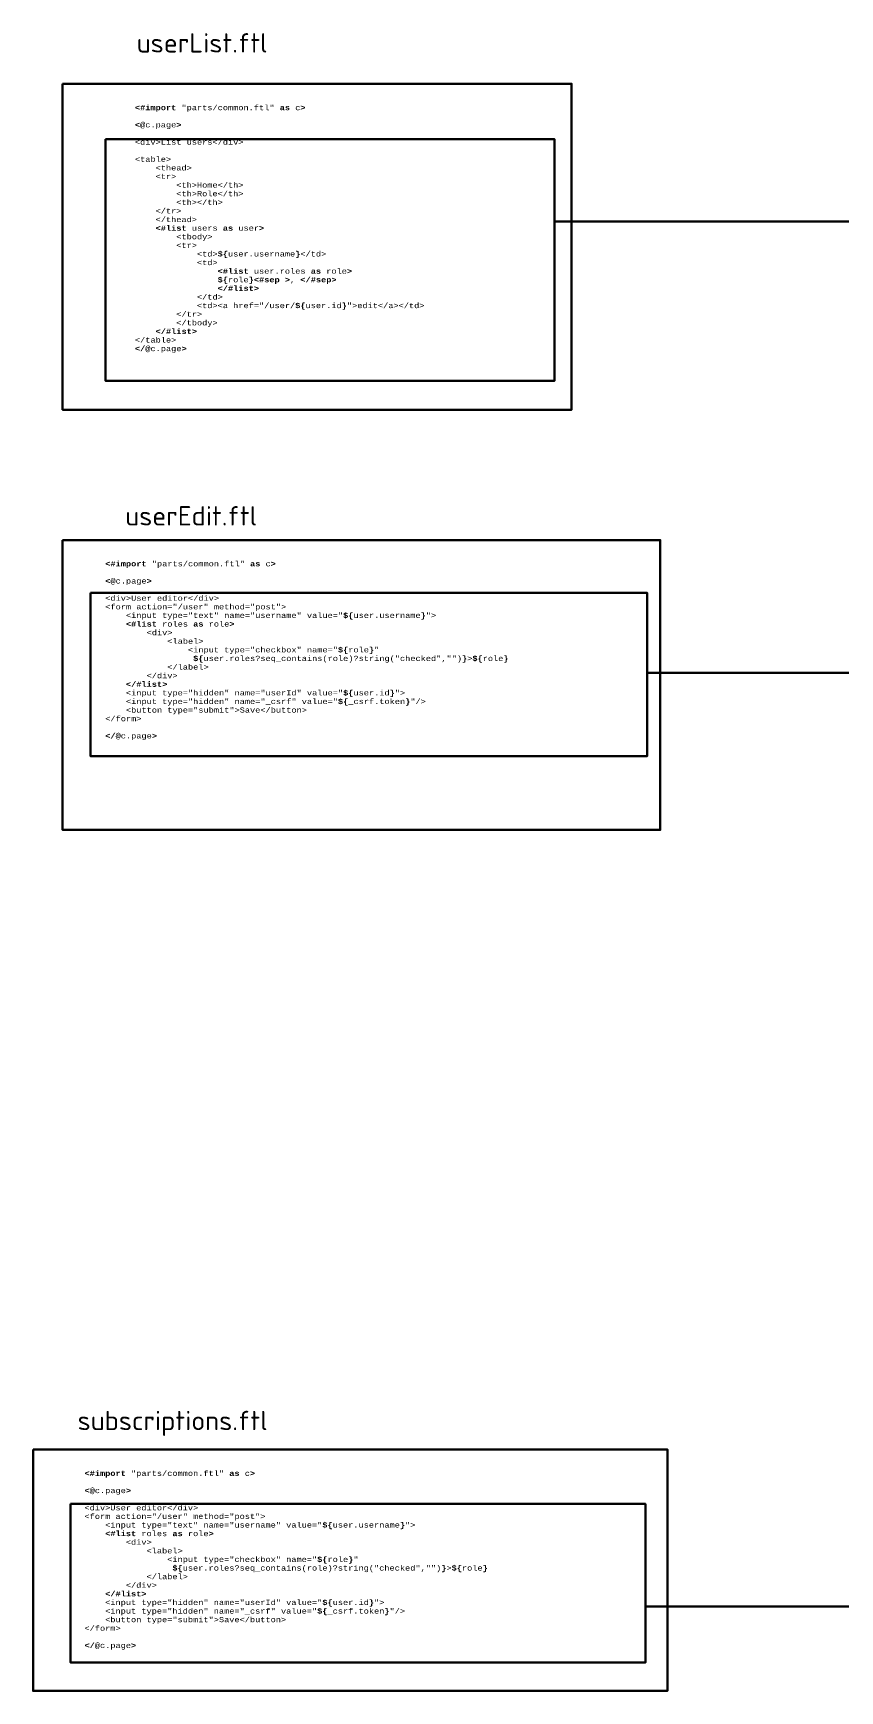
# Model space of a CAD drawing. Header units: millimetres. Extents: x 2803 to 4170, y 2152 to 2948.
# Drawn here: x 2803 to 3096, y 2279 to 2881 of the extents above; entities that cross this region are included whole.
import ezdxf

# ---------------------------------------------------------------- set-up
doc = ezdxf.new("R2010")
doc.units = ezdxf.units.MM
doc.styles.get("Standard").update_dxf_attribs({"font": 'arial.ttf'})

msp = doc.modelspace()

# ---------------------------------------------------------------- linework, layer by layer
at = {"color": 3, "lineweight": 30}
for p, q in [((3100.06, 2812.33), (2992.76, 2812.33)), ((3026.37, 2648.46), (3100.06, 2648.46))]:
    msp.add_line(p, q, dxfattribs=at)
at = {"color": 4, "lineweight": 30}
for points in [[(2813.98, 2862.41), (2998.97, 2862.41), (2998.97, 2743.98), (2813.98, 2743.98)], [(2813.98, 2696.63), (3031.18, 2696.63), (3031.18, 2591.36), (2813.98, 2591.36)], [(2803.27, 2366.36), (3033.79, 2366.36), (3033.79, 2278.69), (2803.27, 2278.69)]]:
    msp.add_lwpolyline(points, close=True, dxfattribs=at)
at = {"color": 3, "lineweight": 30}
for points in [[(2829.54, 2842.25), (2992.76, 2842.25), (2992.76, 2754.54), (2829.54, 2754.54)], [(2824.17, 2677.53), (3026.37, 2677.53), (3026.37, 2618.17), (2824.17, 2618.17)], [(2816.88, 2346.58), (3025.76, 2346.58), (3025.76, 2288.94), (2816.88, 2288.94)]]:
    msp.add_lwpolyline(points, close=True, dxfattribs=at)
msp.add_lwpolyline([(3025.76, 2309.3), (3100.06, 2309.3)], dxfattribs=at)

# ---------------------------------------------------------------- texts
at = {"attachment_point": 1}
for s, width, insert, char_height in [('{\\fISOCPEUR|b0|i0|c0|p34;userList.ftl}', 101.5882, (2840.9, 2880.74), 7), ('{\\fCourier New|b1|i0|c204|p49;\\H0.75x;\\C23;\\c3307724;<#import \\fCourier New|b0|i0|c204|p49;\\C75;\\c5867370;"parts/common.ftl" \\fCourier New|b1|i0|c204|p49;\\C23;\\c3307724;as \\fCourier New|b0|i0|c204|p49;\\C9;\\c13023145;c\\fCourier New|b1|i0|c204|p49;\\C23;\\c3307724;>^J^J<@\\fCourier New|b0|i0|c204|p49;\\C9;\\c13023145;c.page\\fCourier New|b1|i0|c204|p49;\\C23;\\c3307724;>^J^J\\fCourier New|b0|i0|c204|p49;\\C43;\\c6995944;<div>\\C9;\\c13023145;List users\\C43;\\c6995944;</div>^J^J<table>^J    <thead>^J    <tr>^J        <th>\\C9;\\c13023145;Home\\C43;\\c6995944;</th>^J        <th>\\C9;\\c13023145;Role\\C43;\\c6995944;</th>^J        <th></th>^J    </tr>^J    </thead>^J    \\fCourier New|b1|i0|c204|p49;\\C23;\\c3307724;<#list \\fCourier New|b0|i0|c204|p49;\\C9;\\c13023145;users \\fCourier New|b1|i0|c204|p49;\\C23;\\c3307724;as \\fCourier New|b0|i0|c204|p49;\\C9;\\c13023145;user\\fCourier New|b1|i0|c204|p49;\\C23;\\c3307724;>^J        \\fCourier New|b0|i0|c204|p49;\\C43;\\c6995944;<tbody>^J        <tr>^J            <td>\\fCourier New|b1|i0|c204|p49;\\C23;\\c3307724;$\\{\\fCourier New|b0|i0|c204|p49;\\C9;\\c13023145;user.username\\fCourier New|b1|i0|c204|p49;\\C23;\\c3307724;\\}\\fCourier New|b0|i0|c204|p49;\\C43;\\c6995944;</td>^J            <td>^J                \\fCourier New|b1|i0|c204|p49;\\C23;\\c3307724;<#list \\fCourier New|b0|i0|c204|p49;\\C9;\\c13023145;user.roles \\fCourier New|b1|i0|c204|p49;\\C23;\\c3307724;as \\fCourier New|b0|i0|c204|p49;\\C9;\\c13023145;role\\fCourier New|b1|i0|c204|p49;\\C23;\\c3307724;>^J                $\\{\\fCourier New|b0|i0|c204|p49;\\C9;\\c13023145;role\\fCourier New|b1|i0|c204|p49;\\C23;\\c3307724;\\}<#sep >\\fCourier New|b0|i0|c204|p49;\\C9;\\c13023145;, \\fCourier New|b1|i0|c204|p49;\\C23;\\c3307724;</#sep>^J                </#list>^J            \\fCourier New|b0|i0|c204|p49;\\C43;\\c6995944;</td>^J            <td><a \\C9;\\c12237498;href=\\C73;\\c6406821;"/user/\\fCourier New|b1|i0|c204|p49;\\C23;\\c3307724;$\\{\\fCourier New|b0|i0|c204|p49;\\C9;\\c13023145;user.id\\fCourier New|b1|i0|c204|p49;\\C23;\\c3307724;\\}\\fCourier New|b0|i0|c204|p49;\\C73;\\c6406821;"\\C43;\\c6995944;>\\C9;\\c13023145;edit\\C43;\\c6995944;</a></td>^J        </tr>^J        </tbody>^J    \\fCourier New|b1|i0|c204|p49;\\C23;\\c3307724;</#list>^J\\fCourier New|b0|i0|c204|p49;\\C43;\\c6995944;</table>^J\\fCourier New|b1|i0|c204|p49;\\C23;\\c3307724;</@\\fCourier New|b0|i0|c204|p49;\\C9;\\c13023145;c.page\\fCourier New|b1|i0|c204|p49;\\C23;\\c3307724;>}', 136.9048, (2840.26, 2854.67), 2.5), ('{\\fISOCPEUR|b0|i0|c0|p34;userEdit.ftl}', 101.5882, (2836.73, 2708.96), 7), ('{\\fCourier New|b1|i0|c204|p49;\\H0.75x;\\C23;\\c3307724;<#import \\fCourier New|b0|i0|c204|p49;\\C75;\\c5867370;"parts/common.ftl" \\fCourier New|b1|i0|c204|p49;\\C23;\\c3307724;as \\fCourier New|b0|i0|c204|p49;\\C9;\\c13023145;c\\fCourier New|b1|i0|c204|p49;\\C23;\\c3307724;>^J^J<@\\fCourier New|b0|i0|c204|p49;\\C9;\\c13023145;c.page\\fCourier New|b1|i0|c204|p49;\\C23;\\c3307724;>^J^J\\fCourier New|b0|i0|c204|p49;\\C43;\\c6995944;<div>\\C9;\\c13023145;User editor\\C43;\\c6995944;</div>^J<form \\C9;\\c12237498;action=\\C73;\\c6406821;"/user" \\C9;\\c12237498;method=\\C73;\\c6406821;"post"\\C43;\\c6995944;>^J    <input \\C9;\\c12237498;type=\\C73;\\c6406821;"text" \\C9;\\c12237498;name=\\C73;\\c6406821;"username" \\C9;\\c12237498;value=\\C73;\\c6406821;"\\fCourier New|b1|i0|c204|p49;\\C23;\\c3307724;$\\{\\fCourier New|b0|i0|c204|p49;\\C9;\\c13023145;user.username\\fCourier New|b1|i0|c204|p49;\\C23;\\c3307724;\\}\\fCourier New|b0|i0|c204|p49;\\C73;\\c6406821;"\\C43;\\c6995944;>^J    \\fCourier New|b1|i0|c204|p49;\\C23;\\c3307724;<#list \\fCourier New|b0|i0|c204|p49;\\C9;\\c13023145;roles \\fCourier New|b1|i0|c204|p49;\\C23;\\c3307724;as \\fCourier New|b0|i0|c204|p49;\\C9;\\c13023145;role\\fCourier New|b1|i0|c204|p49;\\C23;\\c3307724;>^J        \\fCourier New|b0|i0|c204|p49;\\C43;\\c6995944;<div>^J            <label>^J                <input \\C9;\\c12237498;type=\\C73;\\c6406821;"checkbox" \\C9;\\c12237498;name=\\C73;\\c6406821;"\\fCourier New|b1|i0|c204|p49;\\C23;\\c3307724;$\\{\\fCourier New|b0|i0|c204|p49;\\C9;\\c13023145;role\\fCourier New|b1|i0|c204|p49;\\C23;\\c3307724;\\}\\fCourier New|b0|i0|c204|p49;\\C73;\\c6406821;"^J                 \\fCourier New|b1|i0|c204|p49;\\C23;\\c3307724;$\\{\\fCourier New|b0|i0|c204|p49;\\C9;\\c13023145;user.roles\\C153;\\c12293992;?\\C9;\\c13023145;seq_contains(role)\\C153;\\c12293992;?\\C9;\\c13023145;string(\\C75;\\c5867370;"checked"\\C23;\\c3307724;,\\C75;\\c5867370;""\\C9;\\c13023145;)\\fCourier New|b1|i0|c204|p49;\\C23;\\c3307724;\\}\\fCourier New|b0|i0|c204|p49;\\C43;\\c6995944;>\\fCourier New|b1|i0|c204|p49;\\C23;\\c3307724;$\\{\\fCourier New|b0|i0|c204|p49;\\C9;\\c13023145;role\\fCourier New|b1|i0|c204|p49;\\C23;\\c3307724;\\}^J            \\fCourier New|b0|i0|c204|p49;\\C43;\\c6995944;</label>^J        </div>^J    \\fCourier New|b1|i0|c204|p49;\\C23;\\c3307724;</#list>^J    \\fCourier New|b0|i0|c204|p49;\\C43;\\c6995944;<input \\C9;\\c12237498;type=\\C73;\\c6406821;"hidden" \\C9;\\c12237498;name=\\C73;\\c6406821;"userId" \\C9;\\c12237498;value=\\C73;\\c6406821;"\\fCourier New|b1|i0|c204|p49;\\C23;\\c3307724;$\\{\\fCourier New|b0|i0|c204|p49;\\C9;\\c13023145;user.id\\fCourier New|b1|i0|c204|p49;\\C23;\\c3307724;\\}\\fCourier New|b0|i0|c204|p49;\\C73;\\c6406821;"\\C43;\\c6995944;>^J    <input \\C9;\\c12237498;type=\\C73;\\c6406821;"hidden" \\C9;\\c12237498;name=\\C73;\\c6406821;"_csrf" \\C9;\\c12237498;value=\\C73;\\c6406821;"\\fCourier New|b1|i0|c204|p49;\\C23;\\c3307724;$\\{\\fCourier New|b0|i0|c204|p49;\\C9;\\c13023145;_csrf.token\\fCourier New|b1|i0|c204|p49;\\C23;\\c3307724;\\}\\fCourier New|b0|i0|c204|p49;\\C73;\\c6406821;"\\C43;\\c6995944;/>^J    <button \\C9;\\c12237498;type=\\C73;\\c6406821;"submit"\\C43;\\c6995944;>\\C9;\\c13023145;Save\\C43;\\c6995944;</button>^J</form>^J^J\\fCourier New|b1|i0|c204|p49;\\C23;\\c3307724;</@\\fCourier New|b0|i0|c204|p49;\\C9;\\c13023145;c.page\\fCourier New|b1|i0|c204|p49;\\C23;\\c3307724;>}', 199.8296, (2829.48, 2689), 2.5), ('{\\fISOCPEUR|b0|i0|c0|p34;subscriptions.ftl}', 101.5882, (2819.41, 2380.37), 7), ('{\\fCourier New|b1|i0|c204|p49;\\H0.75x;\\C23;\\c3307724;<#import \\fCourier New|b0|i0|c204|p49;\\C75;\\c5867370;"parts/common.ftl" \\fCourier New|b1|i0|c204|p49;\\C23;\\c3307724;as \\fCourier New|b0|i0|c204|p49;\\C9;\\c13023145;c\\fCourier New|b1|i0|c204|p49;\\C23;\\c3307724;>^J^J<@\\fCourier New|b0|i0|c204|p49;\\C9;\\c13023145;c.page\\fCourier New|b1|i0|c204|p49;\\C23;\\c3307724;>^J^J\\fCourier New|b0|i0|c204|p49;\\C43;\\c6995944;<div>\\C9;\\c13023145;User editor\\C43;\\c6995944;</div>^J<form \\C9;\\c12237498;action=\\C73;\\c6406821;"/user" \\C9;\\c12237498;method=\\C73;\\c6406821;"post"\\C43;\\c6995944;>^J    <input \\C9;\\c12237498;type=\\C73;\\c6406821;"text" \\C9;\\c12237498;name=\\C73;\\c6406821;"username" \\C9;\\c12237498;value=\\C73;\\c6406821;"\\fCourier New|b1|i0|c204|p49;\\C23;\\c3307724;$\\{\\fCourier New|b0|i0|c204|p49;\\C9;\\c13023145;user.username\\fCourier New|b1|i0|c204|p49;\\C23;\\c3307724;\\}\\fCourier New|b0|i0|c204|p49;\\C73;\\c6406821;"\\C43;\\c6995944;>^J    \\fCourier New|b1|i0|c204|p49;\\C23;\\c3307724;<#list \\fCourier New|b0|i0|c204|p49;\\C9;\\c13023145;roles \\fCourier New|b1|i0|c204|p49;\\C23;\\c3307724;as \\fCourier New|b0|i0|c204|p49;\\C9;\\c13023145;role\\fCourier New|b1|i0|c204|p49;\\C23;\\c3307724;>^J        \\fCourier New|b0|i0|c204|p49;\\C43;\\c6995944;<div>^J            <label>^J                <input \\C9;\\c12237498;type=\\C73;\\c6406821;"checkbox" \\C9;\\c12237498;name=\\C73;\\c6406821;"\\fCourier New|b1|i0|c204|p49;\\C23;\\c3307724;$\\{\\fCourier New|b0|i0|c204|p49;\\C9;\\c13023145;role\\fCourier New|b1|i0|c204|p49;\\C23;\\c3307724;\\}\\fCourier New|b0|i0|c204|p49;\\C73;\\c6406821;"^J                 \\fCourier New|b1|i0|c204|p49;\\C23;\\c3307724;$\\{\\fCourier New|b0|i0|c204|p49;\\C9;\\c13023145;user.roles\\C153;\\c12293992;?\\C9;\\c13023145;seq_contains(role)\\C153;\\c12293992;?\\C9;\\c13023145;string(\\C75;\\c5867370;"checked"\\C23;\\c3307724;,\\C75;\\c5867370;""\\C9;\\c13023145;)\\fCourier New|b1|i0|c204|p49;\\C23;\\c3307724;\\}\\fCourier New|b0|i0|c204|p49;\\C43;\\c6995944;>\\fCourier New|b1|i0|c204|p49;\\C23;\\c3307724;$\\{\\fCourier New|b0|i0|c204|p49;\\C9;\\c13023145;role\\fCourier New|b1|i0|c204|p49;\\C23;\\c3307724;\\}^J            \\fCourier New|b0|i0|c204|p49;\\C43;\\c6995944;</label>^J        </div>^J    \\fCourier New|b1|i0|c204|p49;\\C23;\\c3307724;</#list>^J    \\fCourier New|b0|i0|c204|p49;\\C43;\\c6995944;<input \\C9;\\c12237498;type=\\C73;\\c6406821;"hidden" \\C9;\\c12237498;name=\\C73;\\c6406821;"userId" \\C9;\\c12237498;value=\\C73;\\c6406821;"\\fCourier New|b1|i0|c204|p49;\\C23;\\c3307724;$\\{\\fCourier New|b0|i0|c204|p49;\\C9;\\c13023145;user.id\\fCourier New|b1|i0|c204|p49;\\C23;\\c3307724;\\}\\fCourier New|b0|i0|c204|p49;\\C73;\\c6406821;"\\C43;\\c6995944;>^J    <input \\C9;\\c12237498;type=\\C73;\\c6406821;"hidden" \\C9;\\c12237498;name=\\C73;\\c6406821;"_csrf" \\C9;\\c12237498;value=\\C73;\\c6406821;"\\fCourier New|b1|i0|c204|p49;\\C23;\\c3307724;$\\{\\fCourier New|b0|i0|c204|p49;\\C9;\\c13023145;_csrf.token\\fCourier New|b1|i0|c204|p49;\\C23;\\c3307724;\\}\\fCourier New|b0|i0|c204|p49;\\C73;\\c6406821;"\\C43;\\c6995944;/>^J    <button \\C9;\\c12237498;type=\\C73;\\c6406821;"submit"\\C43;\\c6995944;>\\C9;\\c13023145;Save\\C43;\\c6995944;</button>^J</form>^J^J\\fCourier New|b1|i0|c204|p49;\\C23;\\c3307724;</@\\fCourier New|b0|i0|c204|p49;\\C9;\\c13023145;c.page\\fCourier New|b1|i0|c204|p49;\\C23;\\c3307724;>}', 186.7299, (2821.93, 2358.63), 2.5)]:
    msp.add_mtext_dynamic_manual_height_columns(s, width=width, gutter_width=12.5, heights=[0], dxfattribs=dict(at, insert=insert, char_height=char_height))

doc.saveas('drawing.dxf')
